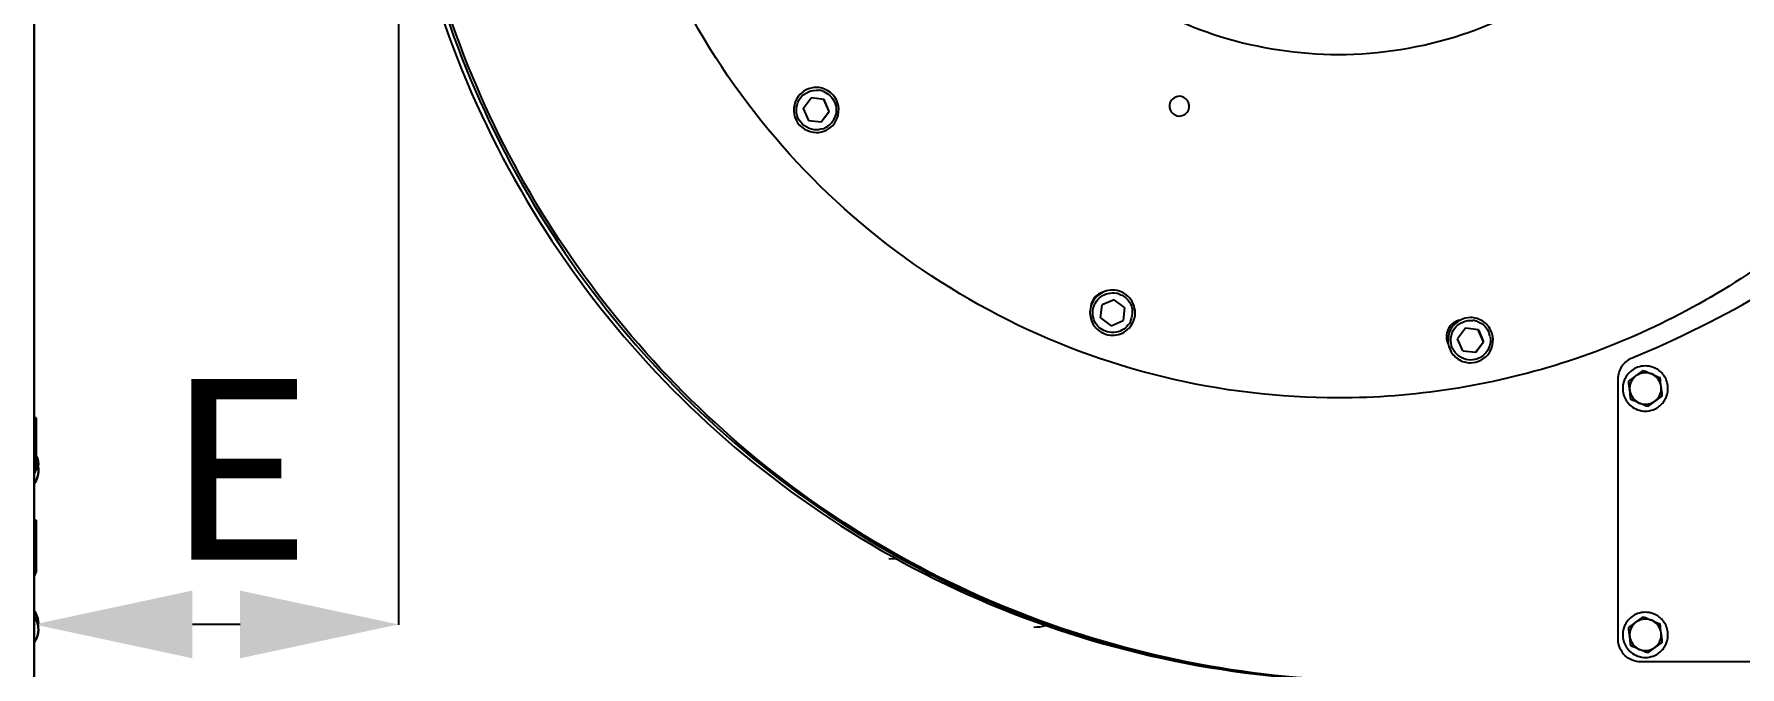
# Model space of a CAD drawing. Header units: millimetres. Extents: x 13935 to 21534, y -198 to 9202.
# Drawn here: x 15838.2 to 16215.5, y 7893.2 to 8033.2 of the extents above; entities that cross this region are included whole.
import ezdxf

# ---------------------------------------------------------------- set-up
doc = ezdxf.new("R2010")
doc.units = ezdxf.units.MM
doc.header["$LTSCALE"] = 326.7
doc.header["$PDMODE"] = 3
doc.header["$PDSIZE"] = 8
doc.layers.get('0').update_dxf_attribs({"linetype": 'CONTINUOUS'})
doc.layers.get('Defpoints').update_dxf_attribs({"linetype": 'CONTINUOUS'})
doc.styles.get("Standard").update_dxf_attribs({"font": 'calibri.ttf'})
doc.dimstyles.new('DIMSTYLE_1', dxfattribs={"dimtxt": 40, "dimasz": 35, "dimexe": 0.08, "dimexo": 1, "dimgap": 1, "dimtad": 1, "dimdsep": 46, "dimtxsty": 'Standard', "dimblk": '_FILLED', "dimblk1": '_FILLED', "dimblk2": '_FILLED', "dimcen": 0.09, "dimazin": 2, "dimtp": 0.01, "dimtm": 0.01, "dimtfac": 1, "dimtofl": 0, "dimtmove": 0, "dimatfit": 3, "dimldrblk": '_FILLED', "dimfxl": 1, "dimtolj": 1, "dimarcsym": 0})

# ---------------------------------------------------------------- blocks, each defined once
blk = doc.blocks.new('_FILLED')
at = {"color": 0, "linetype": 'ByBlock'}
blk.add_solid([(0, 0), (-1, 0.214), (-1, -0.214)], dxfattribs=at)
blk = doc.blocks.new('*D2235')
at = {"color": 0, "linetype": 'Continuous', "lineweight": -2}
for p, q in [((16114.8, 8115.32), (16311.42, 8115.32)), ((16311.34, 7161.81), (16311.34, 8080.32)), ((16131.2, 7126.81), (16311.42, 7126.81))]:
    blk.add_line(p, q, dxfattribs=at)
at = {"layer": 'Defpoints', "color": 0}
for p in [(16113.8, 8115.32), (16311.34, 8115.32), (16130.2, 7126.81)]:
    blk.add_point(p, dxfattribs=at)
at = {"color": 0, "linetype": 'ByBlock', "lineweight": -2, "xscale": 35, "yscale": 35, "zscale": 35}
for p, rotation in [((16311.34, 8115.32), 90), ((16311.34, 7126.81), 270)]:
    blk.add_blockref('_FILLED', p, dxfattribs=dict(at, rotation=rotation))
at = {"color": 0, "lineweight": 30, "insert": (16197.01, 7617.72), "char_height": 40, "attachment_point": 2, "rotation": 90, "line_spacing_factor": 0.9}
blk.add_mtext('\\A1;D\\P ', dxfattribs=at)
blk = doc.blocks.new('*D2238')
at = {"color": 0, "linetype": 'Continuous', "lineweight": -2}
for p, q in [((15918.8, 8096.18), (15918.8, 7902.53)), ((15838.24, 7848.86), (15838.24, 7902.69)), ((15883.8, 7902.61), (15873.24, 7902.61))]:
    blk.add_line(p, q, dxfattribs=at)
at = {"layer": 'Defpoints', "color": 0}
for p in [(15918.8, 8097.18), (15838.24, 7902.61), (15838.24, 7847.86)]:
    blk.add_point(p, dxfattribs=at)
at = {"color": 0, "linetype": 'ByBlock', "lineweight": -2, "xscale": 35, "yscale": 35, "zscale": 35}
for p, rotation in [((15838.24, 7902.61), 179.9990341866999), ((15918.8, 7902.61), 359.9990341866999)]:
    blk.add_blockref('_FILLED', p, dxfattribs=dict(at, rotation=rotation))
at = {"color": 0, "lineweight": 30, "insert": (15883.8, 7956.94), "char_height": 40, "attachment_point": 2, "rotation": 359.999, "line_spacing_factor": 0.9}
blk.add_mtext('\\A1;E', dxfattribs=at)
blk = doc.blocks.new('A')
at = {"color": 0, "linetype": 'Continuous'}
for p, q in [((-371.74, 150.23), (-370.02, 152.55)), ((-367.15, 152.21), (-370.02, 152.55)), ((-366.03, 149.57), (-367.18, 152.21)), ((-366.01, 149.57), (-367.15, 152.21)), ((-371.74, 150.23), (-370.6, 147.58)), ((-370.6, 147.58), (-367.73, 147.25)), ((-367.76, 147.25), (-366.03, 149.57)), ((-366.01, 149.57), (-367.73, 147.25)), ((-366.01, 149.57), (-366.03, 149.57)), ((-305.99, 103.89), (-305.66, 106.76)), ((-303.01, 107.91), (-305.66, 106.76)), ((-300.69, 106.19), (-303.01, 107.91)), ((-300.69, 106.19), (-301.03, 103.32)), ((-305.99, 103.89), (-303.68, 102.17)), ((-303.68, 102.17), (-301.03, 103.32)), ((-225.31, 101.61), (-227.03, 99.29)), ((-225.89, 96.64), (-227.03, 99.29)), ((-222.44, 101.28), (-225.31, 101.61)), ((-223.05, 96.31), (-221.32, 98.63)), ((-223.02, 96.31), (-221.3, 98.63)), ((-221.32, 98.63), (-222.47, 101.28)), ((-222.44, 101.28), (-221.3, 98.63)), ((-221.32, 98.63), (-221.3, 98.63)), ((-225.89, 96.64), (-223.02, 96.31)), ((-191.52, 32.77), (-191.52, 90.42)), ((-189.2, 89.87), (-189.22, 89.87)), ((-188.72, 85.85), (-188.74, 85.85)), ((-352.8, 50.64), (-351.05, 50.6)), ((-189.2, 35.37), (-189.22, 35.37)), ((-188.72, 31.35), (-188.74, 31.35)), ((-91.02, 27.77), (-186.52, 27.77))]:
    blk.add_line(p, q, dxfattribs=at)
for centre, radius, start, end in [((-368.88, 149.88), 4.42, 70.0479, 83.3663), ((-368.89, 149.92), 4.42, 309.9856, 323.3303), ((-368.9, 149.91), 4.42, 323.4395, 336.7793), ((-368.89, 149.92), 4.43, 290.1317, 309.9158), ((-285.32, 326.69), 251.1, 292.6948, 307.9606), ((-303.34, 105.05), 4.39, 73.3863, 80.036), ((-303.38, 105.05), 4.43, 333.4951, 346.5563), ((-303.33, 105.04), 4.38, 346.5451, 353.3659), ((-303.37, 105.04), 4.42, 353.4386, 6.7781), ((-224.17, 98.94), 4.42, 70.0107, 83.3161), ((-224.15, 98.97), 4.38, 16.5439, 23.3648), ((-224.21, 98.95), 4.44, 9.9946, 16.5521), ((-185.49, 88.26), 5.03, 143.3599, 156.7172), ((-185.52, 88.25), 5.02, 56.8081, 70.1139), ((-185.51, 88.28), 4.99, 50.1108, 56.7598), ((-185.52, 88.26), 5.02, 37.2937, 50.1091), ((-942.08, -1.63), 765.42, 6.77637, 6.92766), ((-949.03, -2.46), 765.42, 6.77637, 6.92766), ((-948.32, -2.23), 764.68, 6.61413, 6.76551), ((-185.49, 88.27), 3.5, 336.7785, 343.4437), ((-941.37, -1.4), 764.69, 6.61412, 6.76551), ((-185.49, 88.29), 5.02, 217.4905, 230.1092), ((-185.51, 88.28), 5.01, 290.1539, 303.4101), ((-185.52, 88.28), 5.01, 303.4436, 316.787), ((-185.51, 88.27), 5, 316.8393, 323.3776), ((-185.53, 88.29), 5.03, 323.3599, 336.7172), ((-185.52, 33.75), 5.02, 56.8081, 70.1139), ((-185.51, 33.78), 4.99, 50.1108, 56.7598), ((-320.77, 45.49), 10, 270.001, 285.2512), ((-185.49, 33.76), 5.03, 143.3599, 156.7172), ((-949.03, -56.96), 765.42, 6.77637, 6.92766), ((-185.52, 33.76), 5.02, 37.2937, 50.1091), ((-942.08, -56.13), 765.42, 6.77637, 6.92766), ((-941.37, -55.9), 764.69, 6.61412, 6.76551), ((-185.49, 33.79), 5.02, 217.4905, 230.1092), ((-948.32, -56.73), 764.68, 6.61413, 6.76551), ((-185.51, 33.78), 5.01, 303.4436, 316.787), ((-185.49, 33.77), 3.5, 336.7785, 343.4437), ((-185.51, 33.77), 5, 316.8393, 323.3776), ((-185.53, 33.79), 5.03, 323.3599, 336.7172), ((-185.51, 33.78), 5.01, 290.1539, 303.4101)]:
    blk.add_arc(centre, radius, start, end, dxfattribs=at)
for points, knots in [([(-253.44, 162.19), (-244.22, 162.19), (-225.64, 165.16), (-200.67, 178.06), (-180.94, 198.11), (-168.46, 223.32), (-164.47, 251.17), (-169.39, 278.87), (-182.67, 303.64), (-196.31, 316.6), (-203.91, 321.82)], [0, 0, 0, 0, 0.124997, 0.249995, 0.374994, 0.499996, 0.624998, 0.75, 0.874999, 1, 1, 1, 1]), ([(-253.45, 86.19), (-266.44, 86.19), (-292.54, 89.33), (-341.42, 107.59), (-392.25, 151.66), (-416.79, 214.3), (-417.65, 266.48), (-411.88, 292.13), (-407.54, 304.37)], [0, 0, 0, 0, 0.125444, 0.250889, 0.499993, 0.749102, 0.874548, 1, 1, 1, 1]), ([(-463.08, 249.57), (-464.25, 221.4), (-455.36, 163.98), (-410.19, 89.96), (-340.26, 38.7), (-283.8, 25.01), (-255.63, 23.79)], [0, 0, 0, 0, 0.250006, 0.500011, 0.750011, 1, 1, 1, 1]), ([(-462.21, 239.26), (-462.05, 211.98), (-451.19, 156.95), (-405.59, 86.72), (-337.32, 38.25), (-282.78, 25.11), (-255.54, 23.82)], [0, 0, 0, 0, 0.250014, 0.500012, 0.750007, 1, 1, 1, 1]), ([(-255.54, 23.86), (-281.2, 25.17), (-332.51, 37.1), (-398.01, 80.69), (-444.24, 144.36), (-458.26, 195.14), (-460.61, 220.73)], [0, 0, 0, 0, 0.250003, 0.499995, 0.749991, 1, 1, 1, 1]), ([(-99.38, 195.01), (-104.96, 179.29), (-121.09, 149.35), (-157.65, 114.03), (-203.16, 91.39), (-236.76, 86.2), (-253.45, 86.19)], [0, 0, 0, 0, 0.250004, 0.500005, 0.750004, 1, 1, 1, 1]), ([(-302.94, 177.54), (-295.74, 172.59), (-279.75, 164.84), (-262.17, 162.19), (-253.44, 162.19)], [0, 0, 0, 0, 0.500015, 1, 1, 1, 1]), ([(-364.87, 146.92), (-363.82, 148.32), (-363.35, 152.68), (-367.13, 154.9), (-368.88, 154.9)], [0, 0, 0, 0, 0.500011, 1, 1, 1, 1]), ([(-372.89, 152.88), (-373.94, 151.48), (-374.41, 147.12), (-370.63, 144.9), (-368.88, 144.9)], [0, 0, 0, 0, 0.500011, 1, 1, 1, 1]), ([(-369.38, 145.53), (-370.84, 145.7), (-373.77, 147.78), (-373.28, 151.34), (-372.41, 152.52)], [0, 0, 0, 0, 0.499996, 1, 1, 1, 1]), ([(-367.37, 154.03), (-366.28, 153.64), (-364.35, 151.86), (-364.37, 149.23), (-364.83, 148.16)], [0, 0, 0, 0, 0.499946, 1, 1, 1, 1]), ([(-290.65, 151.48), (-290.87, 150.84), (-290.68, 149.25), (-289.24, 148.54), (-288.57, 148.54)], [0, 0, 0, 0, 0.499961, 1, 1, 1, 1]), ([(-286.5, 150), (-286.27, 150.64), (-286.47, 152.23), (-287.9, 152.94), (-288.58, 152.94)], [0, 0, 0, 0, 0.499961, 1, 1, 1, 1]), ([(-303.35, 110.04), (-304.54, 110.04), (-306.99, 109.13), (-308.18, 106.8), (-308.32, 105.62)], [0, 0, 0, 0, 0.499996, 1, 1, 1, 1]), ([(-305.5, 109.58), (-306.17, 109.38), (-307.43, 108.59), (-308.06, 107.24), (-308.16, 106.54)], [0, 0, 0, 0, 0.499999, 1, 1, 1, 1]), ([(-307.71, 105.55), (-307.58, 106.7), (-306.29, 109), (-303.73, 109.58), (-302.58, 109.37)], [0, 0, 0, 0, 0.499997, 1, 1, 1, 1]), ([(-298.38, 104.46), (-298.23, 105.82), (-299.13, 108.8), (-301.99, 110.04), (-303.35, 110.04)], [0, 0, 0, 0, 0.499999, 1, 1, 1, 1]), ([(-302.08, 109.26), (-301.28, 109.02), (-299.78, 108.04), (-299.07, 106.4), (-298.97, 105.56)], [0, 0, 0, 0, 0.499943, 1, 1, 1, 1]), ([(-308.32, 105.62), (-308.47, 104.26), (-307.57, 101.28), (-304.71, 100.04), (-303.35, 100.04)], [0, 0, 0, 0, 0.499999, 1, 1, 1, 1]), ([(-304.11, 100.71), (-305.17, 100.89), (-307.24, 102.14), (-307.84, 104.47), (-307.71, 105.55)], [0, 0, 0, 0, 0.500001, 1, 1, 1, 1]), ([(-303.35, 100.04), (-302.16, 100.04), (-299.71, 100.95), (-298.52, 103.29), (-298.38, 104.46)], [0, 0, 0, 0, 0.499996, 1, 1, 1, 1]), ([(-226.51, 103.41), (-227.59, 103.19), (-229.66, 101.65), (-229.62, 99.07), (-229.14, 98.08)], [0, 0, 0, 0, 0.499973, 1, 1, 1, 1]), ([(-224.17, 103.96), (-225.75, 103.96), (-229.13, 102.22), (-229.39, 98.43), (-228.76, 96.98)], [0, 0, 0, 0, 0.499989, 1, 1, 1, 1]), ([(-228.2, 97.21), (-228.78, 98.56), (-228.44, 102.14), (-225.11, 103.5), (-223.66, 103.33)], [0, 0, 0, 0, 0.500007, 1, 1, 1, 1]), ([(-219.58, 100.94), (-219.96, 101.82), (-221.26, 103.39), (-223.21, 103.96), (-224.17, 103.96)], [0, 0, 0, 0, 0.500049, 1, 1, 1, 1]), ([(-224.17, 93.96), (-222.59, 93.96), (-219.21, 95.7), (-218.95, 99.49), (-219.58, 100.94)], [0, 0, 0, 0, 0.499989, 1, 1, 1, 1]), ([(-219.83, 99.72), (-219.66, 98.73), (-220.02, 96.57), (-221.72, 95.17), (-222.66, 94.83)], [0, 0, 0, 0, 0.500059, 1, 1, 1, 1]), ([(-228.76, 96.98), (-228.38, 96.1), (-227.08, 94.53), (-225.12, 93.96), (-224.17, 93.96)], [0, 0, 0, 0, 0.500049, 1, 1, 1, 1]), ([(-191.52, 90.42), (-191.52, 91.38), (-190.93, 93.36), (-189.34, 94.66), (-188.45, 95.03)], [0, 0, 0, 0, 0.500007, 1, 1, 1, 1]), ([(-180.92, 86.3), (-180.57, 87.1), (-180.31, 88.91), (-181, 90.61), (-181.53, 91.3)], [0, 0, 0, 0, 0.500057, 1, 1, 1, 1]), ([(-190.1, 90.24), (-190.45, 89.44), (-190.71, 87.62), (-190.01, 85.92), (-189.48, 85.23)], [0, 0, 0, 0, 0.500057, 1, 1, 1, 1]), ([(-190.1, 35.74), (-190.45, 34.94), (-190.71, 33.12), (-190.01, 31.42), (-189.48, 30.73)], [0, 0, 0, 0, 0.500057, 1, 1, 1, 1]), ([(-180.91, 31.8), (-180.57, 32.6), (-180.31, 34.41), (-181, 36.11), (-181.53, 36.8)], [0, 0, 0, 0, 0.500057, 1, 1, 1, 1]), ([(-186.52, 27.77), (-187.79, 27.77), (-190.45, 28.84), (-191.52, 31.5), (-191.52, 32.77)], [0, 0, 0, 0, 0.499993, 1, 1, 1, 1])]:
    blk.add_open_spline(points, degree=3, knots=knots, dxfattribs=at)
for points in [[(-368.88, 154.9), (-370.38, 154.9), (-372, 154.08), (-372.89, 152.88)], [(-372.41, 152.52), (-371.53, 153.7), (-369.83, 154.44), (-368.37, 154.27)], [(-288.58, 152.94), (-289.42, 152.94), (-290.36, 152.27), (-290.65, 151.48)], [(-288.57, 148.54), (-287.72, 148.54), (-286.78, 149.21), (-286.5, 150)], [(-367.37, 145.76), (-368, 145.53), (-368.71, 145.45), (-369.38, 145.53)], [(-368.88, 144.9), (-367.38, 144.9), (-365.76, 145.71), (-364.87, 146.92)], [(-299.41, 103.07), (-299.93, 102.03), (-300.96, 101.16), (-302.07, 100.83)], [(-222.66, 103.09), (-222.02, 102.86), (-221.43, 102.47), (-220.96, 101.98)], [(-220.96, 101.98), (-220.62, 101.61), (-220.33, 101.17), (-220.13, 100.71)], [(-302.07, 100.83), (-302.72, 100.63), (-303.44, 100.59), (-304.11, 100.71)], [(-224.67, 94.59), (-226.13, 94.76), (-227.62, 95.87), (-228.2, 97.21)], [(-222.66, 94.83), (-223.29, 94.59), (-224, 94.51), (-224.67, 94.59)], [(-187.23, 92.96), (-188.13, 92.64), (-188.95, 92.02), (-189.52, 91.26)], [(-189.2, 89.87), (-188.66, 90.27), (-188.12, 90.67), (-187.58, 91.07)], [(-187.58, 91.07), (-188.06, 90.71), (-188.46, 90.21), (-188.7, 89.65)], [(-187.58, 91.07), (-187.04, 91.48), (-186.5, 91.88), (-185.96, 92.28)], [(-186.49, 91.62), (-186.88, 91.5), (-187.25, 91.32), (-187.58, 91.07)], [(-185.51, 93.27), (-186.09, 93.27), (-186.68, 93.17), (-187.23, 92.96)], [(-184.1, 91.49), (-184.84, 91.8), (-185.73, 91.85), (-186.49, 91.62)], [(-185.96, 92.28), (-185.34, 92.02), (-184.72, 91.75), (-184.1, 91.49)], [(-183.81, 92.97), (-184.35, 93.17), (-184.93, 93.27), (-185.51, 93.27)], [(-184.1, 91.49), (-183.49, 91.22), (-182.87, 90.96), (-182.25, 90.69)], [(-182.01, 88.68), (-182.15, 89.84), (-183.03, 91.03), (-184.1, 91.49)], [(-188.7, 89.65), (-188.94, 89.1), (-189.03, 88.46), (-188.96, 87.86)], [(-188.96, 87.86), (-188.82, 86.7), (-187.94, 85.52), (-186.86, 85.05)], [(-183.39, 85.47), (-182.91, 85.83), (-182.51, 86.34), (-182.27, 86.89)], [(-182.13, 87.27), (-181.99, 87.73), (-181.95, 88.22), (-182.01, 88.68)], [(-186.86, 85.05), (-187.48, 85.32), (-188.1, 85.59), (-188.72, 85.85)], [(-188.71, 84.43), (-187.84, 83.71), (-186.65, 83.27), (-185.51, 83.27)], [(-186.86, 85.05), (-186.13, 84.74), (-185.24, 84.69), (-184.47, 84.92)], [(-185.01, 84.26), (-185.63, 84.52), (-186.25, 84.79), (-186.86, 85.05)], [(-185.51, 83.27), (-184.93, 83.27), (-184.34, 83.38), (-183.79, 83.58)], [(-183.39, 85.47), (-183.93, 85.06), (-184.47, 84.66), (-185.01, 84.26)], [(-184.47, 84.92), (-184.09, 85.04), (-183.71, 85.23), (-183.39, 85.47)], [(-181.77, 86.68), (-182.31, 86.27), (-182.85, 85.87), (-183.39, 85.47)], [(-187.23, 38.46), (-188.12, 38.14), (-188.95, 37.52), (-189.52, 36.76)], [(-187.58, 36.57), (-187.04, 36.98), (-186.5, 37.38), (-185.96, 37.78)], [(-185.51, 38.77), (-186.09, 38.77), (-186.68, 38.67), (-187.23, 38.46)], [(-185.96, 37.78), (-185.34, 37.52), (-184.72, 37.25), (-184.1, 36.99)], [(-183.81, 38.47), (-184.35, 38.67), (-184.93, 38.77), (-185.51, 38.77)], [(-189.2, 35.37), (-188.66, 35.77), (-188.12, 36.17), (-187.58, 36.57)], [(-188.7, 35.15), (-188.94, 34.6), (-189.03, 33.96), (-188.96, 33.36)], [(-187.58, 36.57), (-188.06, 36.21), (-188.46, 35.71), (-188.7, 35.15)], [(-186.49, 37.12), (-186.88, 37), (-187.25, 36.82), (-187.58, 36.57)], [(-184.1, 36.99), (-184.84, 37.3), (-185.73, 37.35), (-186.49, 37.12)], [(-184.1, 36.99), (-183.48, 36.72), (-182.87, 36.46), (-182.25, 36.19)], [(-182.01, 34.18), (-182.15, 35.34), (-183.03, 36.53), (-184.1, 36.99)], [(-182.13, 32.77), (-181.99, 33.23), (-181.95, 33.72), (-182.01, 34.18)], [(-188.96, 33.36), (-188.82, 32.2), (-187.94, 31.02), (-186.86, 30.55)], [(-186.86, 30.55), (-187.48, 30.82), (-188.1, 31.09), (-188.72, 31.35)], [(-185.01, 29.76), (-185.63, 30.02), (-186.25, 30.29), (-186.86, 30.55)], [(-186.86, 30.55), (-186.13, 30.24), (-185.24, 30.19), (-184.47, 30.42)], [(-183.39, 30.97), (-183.93, 30.56), (-184.47, 30.16), (-185.01, 29.76)], [(-184.47, 30.42), (-184.08, 30.54), (-183.71, 30.73), (-183.39, 30.97)], [(-183.39, 30.97), (-182.9, 31.33), (-182.5, 31.84), (-182.27, 32.39)], [(-181.77, 32.18), (-182.31, 31.77), (-182.85, 31.37), (-183.39, 30.97)], [(-188.71, 29.93), (-187.84, 29.21), (-186.65, 28.77), (-185.51, 28.77)], [(-185.51, 28.77), (-184.93, 28.77), (-184.33, 28.88), (-183.79, 29.08)]]:
    blk.add_open_spline(points, degree=3, dxfattribs=at)

msp = doc.modelspace()

# ---------------------------------------------------------------- linework, layer by layer
at = {"color": 0, "linetype": 'Continuous', "lineweight": 30}
for p, q in [((15838.23711, 8408.83992), (15838.23711, 7847.85643)), ((15838.23686, 7948.38414), (15838.69191, 7948.28761)), ((15838.69191, 7936.9739), (15838.69191, 7948.28761)), ((15838.23711, 7937.07038), (15838.69191, 7936.9739)), ((15838.69191, 7936.9739), (15838.23711, 7935.90193)), ((15839.18581, 7936.9739), (15839.18581, 7936.67316)), ((15838.69191, 7925.66019), (15838.23711, 7925.75667)), ((15838.69191, 7914.34648), (15838.69191, 7925.66019)), ((15838.69191, 7914.34648), (15838.23711, 7914.44296)), ((15838.23711, 7913.27451), (15838.69191, 7914.34648))]:
    msp.add_line(p, q, dxfattribs=at)
for centre, radius, start, end in [((15833.75046, 7937.77391), 5.44838, 18.6972635, 21.630926), ((15834.10297, 7937.86876), 5.08288, 0.1276841, 12.6571277), ((15834.00345, 7936.70217), 5.18474, 343.4865575, 351.9482248), ((15834.18827, 7936.67182), 4.9975, 351.9959799, 0.0545698), ((15834.17253, 7936.67162), 5.01323, 0.0566978, 3.9266387), ((15833.70028, 7901.65453), 5.503, 338.383063, 341.1748879), ((15834.12454, 7901.52936), 5.0604, 347.649403, 359.7926058)]:
    msp.add_arc(centre, radius, start, end, dxfattribs=at)
for points in [[(15838.70289, 7938.84378), (15838.96425, 7938.27108), (15839.13091, 7937.64296), (15839.17399, 7937.01492)], [(15838.97434, 7935.22846), (15838.82128, 7934.71087), (15838.58743, 7934.21255), (15838.29649, 7933.75793)], [(15839.1849, 7901.51104), (15839.18831, 7902.56371), (15838.82454, 7903.64755), (15838.24395, 7904.52564)], [(15839.1849, 7902.71386), (15839.18817, 7903.76486), (15838.82606, 7904.84712), (15838.24678, 7905.72407)], [(15838.25186, 7898.54706), (15838.47488, 7898.88661), (15838.66663, 7899.24954), (15838.81624, 7899.62723)]]:
    msp.add_open_spline(points, degree=3, dxfattribs=at)
for points, knots in [([(15838.9113, 7939.52048), (15838.94126, 7939.43192), (15838.99639, 7939.25384), (15839.04203, 7939.07308), (15839.06233, 7938.9825)], [0, 0, 0, 0, 0.501776695, 1, 1, 1, 1]), ([(15838.90891, 7899.87882), (15838.94079, 7899.97236), (15838.99917, 7900.16035), (15839.04686, 7900.35134), (15839.06783, 7900.44697)], [0, 0, 0, 0, 0.502335908, 1, 1, 1, 1])]:
    msp.add_open_spline(points, degree=3, knots=knots, dxfattribs=at)

# ---------------------------------------------------------------- block references
msp.add_blockref('A', (16380.09192, 7866.53298), dxfattribs=at)

# ---------------------------------------------------------------- dimensions: what is measured, and where the dimension line sits
for base, p1, p2, angle, text, picture, middle in [((16311.33972, 8115.31671), (16130.20076, 7126.81176), (16113.79822, 8115.31671), 90, 'D\\P ', '*D2235', (16311.33972, 7617.72443)), ((15838.23803, 7902.60927), (15918.7984, 8097.17747), (15838.23711, 7847.85643), 179.9990342, 'E', '*D2238', (15883.79512, 7902.6085))]:
    dim = msp.add_linear_dim(base=base, p1=p1, p2=p2, angle=angle, text=text, dimstyle='DIMSTYLE_1', dxfattribs=at)
    dim.commit()
    dim.dimension.update_dxf_attribs({"geometry": picture, "text_midpoint": middle, "dimtype": 160})

doc.saveas('drawing.dxf')
